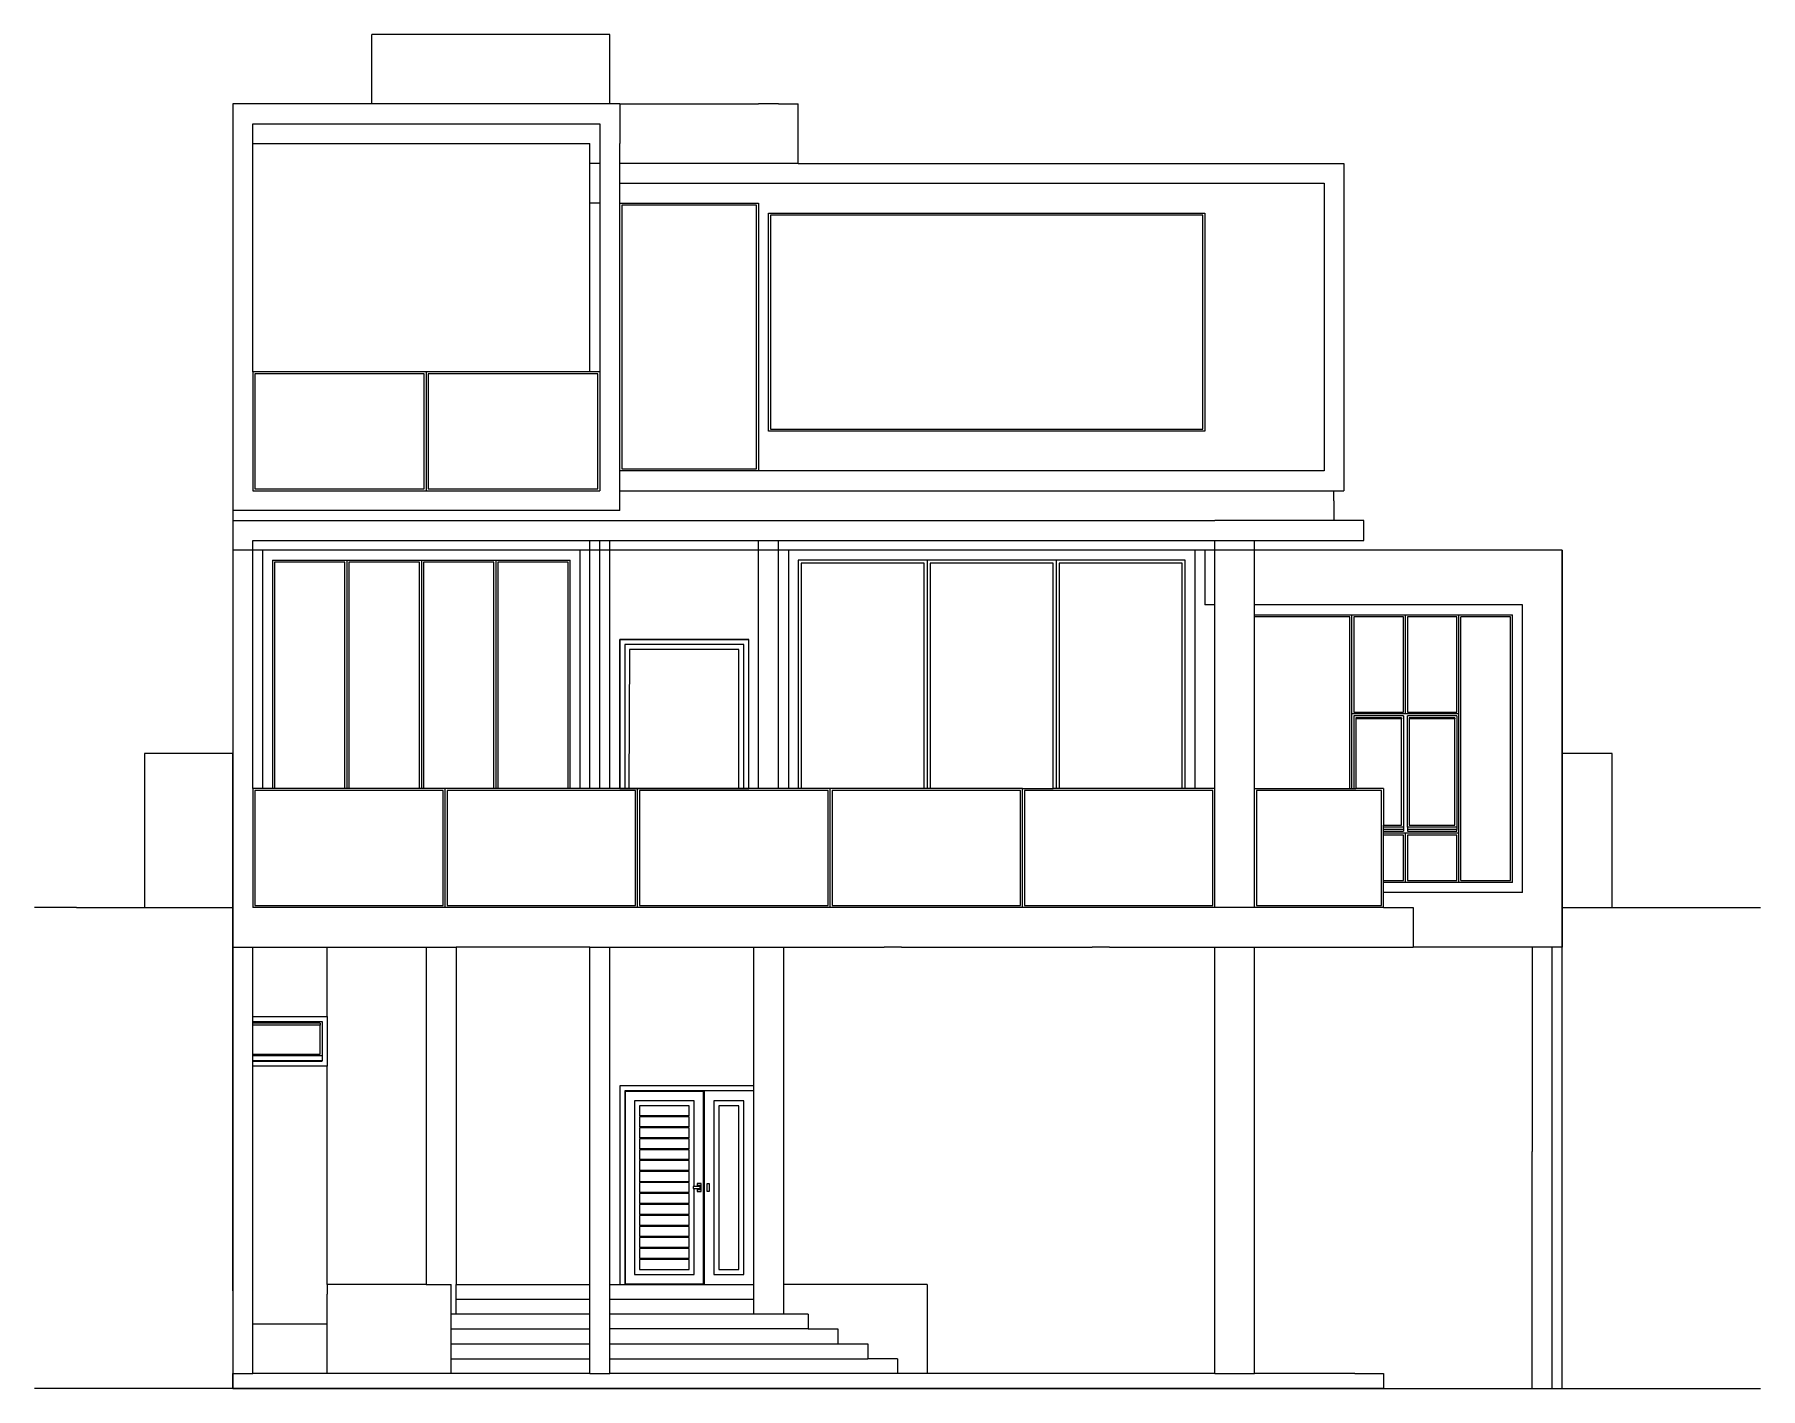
# Model space of a CAD drawing. Header units: metres. Extents: x -8.3 to 9.1, y -5.8 to 7.9.
import ezdxf

# ---------------------------------------------------------------- set-up
doc = ezdxf.new("R2010")
doc.units = ezdxf.units.M

msp = doc.modelspace()

# ---------------------------------------------------------------- linework, layer by layer
for p, q in [((-4.868, 7.182), (-4.868, 7.882)), ((-2.468, 7.882), (-4.868, 7.882)), ((-2.468, 7.182), (-2.468, 7.882)), ((-6.268, 7.182), (-6.268, 3.082)), ((-4.868, 7.182), (-6.268, 7.182)), ((-2.468, 7.182), (-4.868, 7.182)), ((-2.368, 7.182), (-2.468, 7.182)), ((-2.368, 7.182), (-0.968, 7.182)), ((-2.368, 7.182), (-2.368, 6.782)), ((-0.768, 7.182), (-0.968, 7.182)), ((-0.768, 7.182), (-0.568, 7.182)), ((-0.568, 6.582), (-0.568, 7.182)), ((-6.068, 6.782), (-6.068, 6.982)), ((-6.068, 6.982), (-2.668, 6.982)), ((-2.668, 6.982), (-2.568, 6.982)), ((-2.568, 6.982), (-2.568, 6.782)), ((-6.068, 6.782), (-2.668, 6.782)), ((-6.068, 4.482), (-6.068, 6.782)), ((-2.668, 6.582), (-2.668, 6.782)), ((-2.568, 6.782), (-2.568, 6.582)), ((-2.368, 6.582), (-2.368, 6.782)), ((-2.568, 6.582), (-2.668, 6.582)), ((-2.668, 6.182), (-2.668, 6.582)), ((-2.568, 6.582), (-2.568, 6.182)), ((-0.968, 6.582), (-2.368, 6.582)), ((-2.368, 6.382), (-2.368, 6.582)), ((-0.768, 6.582), (-0.968, 6.582)), ((-0.568, 6.582), (-0.768, 6.582)), ((-0.568, 6.582), (4.932, 6.582)), ((4.932, 6.582), (4.932, 3.282)), ((-2.368, 6.382), (3.632, 6.382)), ((-2.368, 6.182), (-2.368, 6.382)), ((3.632, 6.382), (4.032, 6.382)), ((4.032, 6.382), (4.732, 6.382)), ((4.732, 6.382), (4.732, 6.182)), ((-2.568, 6.182), (-2.668, 6.182)), ((-2.668, 4.482), (-2.668, 6.182)), ((-2.568, 6.182), (-2.568, 4.482)), ((-2.368, 6.182), (-0.968, 6.182)), ((-2.368, 3.482), (-2.368, 6.182)), ((-2.348, 6.162), (-2.348, 3.502)), ((-0.988, 6.162), (-2.348, 6.162)), ((-0.988, 3.502), (-0.988, 6.162)), ((-0.968, 6.182), (-0.968, 3.482)), ((4.732, 6.182), (4.732, 3.482)), ((-0.868, 6.082), (3.532, 6.082)), ((-0.868, 3.882), (-0.868, 6.082)), ((3.512, 6.062), (-0.848, 6.062)), ((-0.848, 6.062), (-0.848, 3.902)), ((3.512, 3.902), (3.512, 6.062)), ((3.532, 6.082), (3.532, 3.882)), ((-4.318, 4.482), (-6.068, 4.482)), ((-6.068, 4.482), (-6.068, 3.282)), ((-4.338, 4.462), (-6.048, 4.462)), ((-6.048, 4.462), (-6.048, 3.302)), ((-4.338, 3.302), (-4.338, 4.462)), ((-4.318, 4.482), (-4.318, 3.282)), ((-2.668, 4.482), (-4.318, 4.482)), ((-2.588, 4.462), (-4.298, 4.462)), ((-4.298, 4.462), (-4.298, 3.302)), ((-2.568, 4.482), (-2.668, 4.482)), ((-2.588, 3.302), (-2.588, 4.462)), ((-2.568, 4.482), (-2.568, 3.282)), ((3.532, 3.882), (-0.868, 3.882)), ((-0.848, 3.902), (3.512, 3.902)), ((-0.968, 3.482), (-2.368, 3.482)), ((-2.368, 3.282), (-2.368, 3.482)), ((-2.348, 3.502), (-0.988, 3.502)), ((3.632, 3.482), (-0.968, 3.482)), ((4.032, 3.482), (3.632, 3.482)), ((4.732, 3.482), (4.032, 3.482)), ((-6.068, 3.282), (-4.318, 3.282)), ((-6.048, 3.302), (-4.338, 3.302)), ((-4.318, 3.282), (-2.568, 3.282)), ((-4.298, 3.302), (-2.588, 3.302)), ((-2.368, 3.282), (3.632, 3.282)), ((-2.368, 3.182), (-2.368, 3.282)), ((-2.368, 3.082), (-2.368, 3.182)), ((3.632, 3.282), (4.032, 3.282)), ((4.032, 3.282), (4.832, 3.282)), ((4.832, 3.282), (4.932, 3.282)), ((4.832, 3.182), (4.832, 3.282)), ((4.832, 3.182), (4.832, 3.082)), ((-2.368, 3.082), (-6.268, 3.082)), ((-6.268, 3.082), (-6.268, 2.982)), ((-6.268, 2.982), (-6.268, 0.632)), ((-6.268, 2.982), (3.632, 2.982)), ((4.032, 2.982), (3.632, 2.982)), ((4.832, 2.982), (4.032, 2.982)), ((4.832, 3.082), (4.832, 2.982)), ((5.132, 2.982), (4.832, 2.982)), ((5.132, 2.782), (5.132, 2.982)), ((-6.068, 0.282), (-6.068, 2.782)), ((-6.068, 2.782), (-2.668, 2.782)), ((-5.968, 2.682), (-5.968, 0.282)), ((-2.768, 2.682), (-5.968, 2.682)), ((-2.768, 0.282), (-2.768, 2.682)), ((-2.668, 0.282), (-2.668, 2.782)), ((-2.668, 2.782), (-2.568, 2.782)), ((-2.568, 0.282), (-2.568, 2.782)), ((-2.568, 2.782), (-2.468, 2.782)), ((-2.468, 0.282), (-2.468, 2.782)), ((-2.468, 2.782), (-0.968, 2.782)), ((-0.968, 0.282), (-0.968, 2.782)), ((-0.968, 2.782), (-0.768, 2.782)), ((-0.768, 2.782), (3.632, 2.782)), ((-0.768, 0.282), (-0.768, 2.782)), ((3.432, 2.682), (-0.668, 2.682)), ((-0.668, 2.682), (-0.668, 0.282)), ((3.432, 0.282), (3.432, 2.682)), ((3.632, 2.682), (3.532, 2.682)), ((3.532, 2.682), (3.532, 2.132)), ((3.632, 2.682), (3.632, 2.782)), ((3.632, 2.782), (4.032, 2.782)), ((3.632, 2.132), (3.632, 2.682)), ((4.032, 2.682), (4.032, 2.782)), ((4.032, 2.782), (5.132, 2.782)), ((4.032, 2.132), (4.032, 2.682)), ((7.132, 2.682), (4.032, 2.682)), ((7.132, 2.682), (7.132, 0.632)), ((-5.868, 2.582), (-5.868, 0.282)), ((-5.868, 2.582), (-5.118, 2.582)), ((-5.138, 2.562), (-5.848, 2.562)), ((-5.848, 2.562), (-5.848, 0.282)), ((-5.138, 0.282), (-5.138, 2.562)), ((-5.118, 2.582), (-5.118, 0.282)), ((-5.118, 2.582), (-4.368, 2.582)), ((-4.388, 2.562), (-5.098, 2.562)), ((-5.098, 2.562), (-5.098, 0.282)), ((-4.388, 0.282), (-4.388, 2.562)), ((-4.368, 2.582), (-3.618, 2.582)), ((-4.368, 2.582), (-4.368, 0.282)), ((-3.638, 2.562), (-4.348, 2.562)), ((-4.348, 2.562), (-4.348, 0.282)), ((-3.638, 0.282), (-3.638, 2.562)), ((-3.618, 2.582), (-3.618, 0.282)), ((-3.618, 2.582), (-2.868, 2.582)), ((-2.888, 2.562), (-3.598, 2.562)), ((-3.598, 2.562), (-3.598, 0.282)), ((-2.888, 0.282), (-2.888, 2.562)), ((-2.868, 0.282), (-2.868, 2.582)), ((-0.568, 2.582), (-0.568, 0.282)), ((0.732, 2.582), (-0.568, 2.582)), ((0.702, 2.552), (-0.538, 2.552)), ((-0.538, 2.552), (-0.538, 0.282)), ((0.702, 0.282), (0.702, 2.552)), ((2.032, 2.582), (0.732, 2.582)), ((0.732, 2.582), (0.732, 0.282)), ((2.002, 2.552), (0.762, 2.552)), ((0.762, 2.552), (0.762, 0.282)), ((2.002, 0.282), (2.002, 2.552)), ((3.332, 2.582), (2.032, 2.582)), ((2.032, 2.582), (2.032, 0.282)), ((3.302, 2.552), (2.062, 2.552)), ((2.062, 2.552), (2.062, 0.282)), ((3.302, 0.282), (3.302, 2.552)), ((3.332, 0.282), (3.332, 2.582)), ((3.632, 2.132), (3.532, 2.132)), ((3.632, 0.282), (3.632, 2.132)), ((6.732, 2.132), (4.032, 2.132)), ((4.032, 2.032), (4.032, 2.132)), ((6.732, -0.768), (6.732, 2.132)), ((4.032, 2.032), (5.012, 2.032)), ((4.032, 2.012), (4.032, 2.032)), ((4.992, 2.012), (4.032, 2.012)), ((4.032, 0.282), (4.032, 2.012)), ((4.992, 0.282), (4.992, 2.012)), ((5.012, 1.032), (5.012, 2.032)), ((5.012, 2.032), (5.552, 2.032)), ((5.032, 2.012), (5.032, 1.052)), ((5.532, 2.012), (5.032, 2.012)), ((5.532, 1.052), (5.532, 2.012)), ((5.552, 2.032), (6.092, 2.032)), ((5.552, 1.032), (5.552, 2.032)), ((5.572, 2.012), (5.572, 1.052)), ((6.072, 2.012), (5.572, 2.012)), ((6.072, 1.052), (6.072, 2.012)), ((6.092, 2.032), (6.632, 2.032)), ((6.092, 1.032), (6.092, 2.032)), ((6.612, 2.012), (6.112, 2.012)), ((6.112, -0.648), (6.112, 2.012)), ((6.612, -0.648), (6.612, 2.012)), ((6.632, -0.668), (6.632, 2.032)), ((-2.368, 0.282), (-2.368, 1.782)), ((-2.368, 1.782), (-1.068, 1.782)), ((-1.068, 0.282), (-1.068, 1.782)), ((5.032, 1.052), (5.532, 1.052)), ((5.572, 1.052), (6.072, 1.052)), ((5.012, 0.282), (5.012, 1.032)), ((5.552, 1.032), (5.012, 1.032)), ((5.032, 1.012), (5.032, 0.282)), ((5.532, 1.012), (5.032, 1.012)), ((5.512, 0.993), (5.052, 0.993)), ((5.052, 0.993), (5.052, 0.982)), ((5.512, 0.982), (5.052, 0.982)), ((5.052, 0.982), (5.052, 0.282)), ((5.512, 0.993), (5.512, 0.982)), ((5.512, -0.089), (5.512, 0.982)), ((5.532, 1.012), (5.532, -0.108)), ((6.092, 1.032), (5.552, 1.032)), ((6.072, 1.012), (5.572, 1.012)), ((5.572, -0.108), (5.572, 1.012)), ((6.052, 0.993), (5.592, 0.993)), ((5.592, 0.993), (5.592, 0.982)), ((6.052, 0.982), (5.592, 0.982)), ((5.592, 0.982), (5.592, -0.089)), ((6.052, 0.993), (6.052, 0.982)), ((6.052, -0.089), (6.052, 0.982)), ((6.072, 1.012), (6.072, -0.108)), ((6.092, -0.168), (6.092, 1.032)), ((-6.268, 0.632), (-7.16, 0.632)), ((-7.16, 0.632), (-7.16, -0.918)), ((-6.268, -0.918), (-6.268, 0.632)), ((7.637, 0.632), (7.132, 0.632)), ((7.132, 0.632), (7.132, -0.918)), ((7.637, -0.918), (7.637, 0.632)), ((-6.068, 0.282), (-6.068, -0.918)), ((-5.968, 0.282), (-6.068, 0.282)), ((-4.148, 0.262), (-6.048, 0.262)), ((-6.048, 0.262), (-6.048, -0.898)), ((-5.868, 0.282), (-5.968, 0.282)), ((-5.848, 0.282), (-5.868, 0.282)), ((-5.138, 0.282), (-5.848, 0.282)), ((-5.118, 0.282), (-5.138, 0.282)), ((-5.098, 0.282), (-5.118, 0.282)), ((-4.388, 0.282), (-5.098, 0.282)), ((-4.368, 0.282), (-4.388, 0.282)), ((-4.348, 0.282), (-4.368, 0.282)), ((-4.128, 0.282), (-4.348, 0.282)), ((-4.148, -0.898), (-4.148, 0.262)), ((-4.128, -0.918), (-4.128, 0.282)), ((-3.638, 0.282), (-4.128, 0.282)), ((-2.208, 0.262), (-4.108, 0.262)), ((-4.108, 0.262), (-4.108, -0.898)), ((-3.618, 0.282), (-3.638, 0.282)), ((-3.598, 0.282), (-3.618, 0.282)), ((-2.888, 0.282), (-3.598, 0.282)), ((-2.868, 0.282), (-2.888, 0.282)), ((-2.768, 0.282), (-2.868, 0.282)), ((-2.668, 0.282), (-2.768, 0.282)), ((-2.568, 0.282), (-2.668, 0.282)), ((-2.468, 0.282), (-2.568, 0.282)), ((-2.368, 0.282), (-2.468, 0.282)), ((-2.188, 0.282), (-2.368, 0.282)), ((-2.208, -0.898), (-2.208, 0.262)), ((-2.188, -0.918), (-2.188, 0.282)), ((-1.068, 0.282), (-2.188, 0.282)), ((-0.268, 0.262), (-2.168, 0.262)), ((-2.168, 0.262), (-2.168, -0.898)), ((-0.968, 0.282), (-1.068, 0.282)), ((-0.768, 0.282), (-0.968, 0.282)), ((-0.668, 0.282), (-0.768, 0.282)), ((-0.568, 0.282), (-0.668, 0.282)), ((-0.538, 0.282), (-0.568, 0.282)), ((-0.248, 0.282), (-0.538, 0.282)), ((-0.268, -0.898), (-0.268, 0.262)), ((-0.248, -0.918), (-0.248, 0.282)), ((0.702, 0.282), (-0.248, 0.282)), ((1.672, 0.262), (-0.228, 0.262)), ((-0.228, 0.262), (-0.228, -0.898)), ((0.732, 0.282), (0.702, 0.282)), ((0.762, 0.282), (0.732, 0.282)), ((1.692, 0.282), (0.762, 0.282)), ((1.672, -0.898), (1.672, 0.262)), ((1.692, -0.918), (1.692, 0.282)), ((1.692, 0.282), (2.002, 0.282)), ((3.612, 0.262), (1.712, 0.262)), ((1.712, 0.262), (1.712, -0.898)), ((2.032, 0.282), (2.002, 0.282)), ((2.062, 0.282), (2.032, 0.282)), ((3.302, 0.282), (2.062, 0.282)), ((3.332, 0.282), (3.302, 0.282)), ((3.432, 0.282), (3.332, 0.282)), ((3.632, 0.282), (3.432, 0.282)), ((3.612, -0.898), (3.612, 0.262)), ((3.632, -0.918), (3.632, 0.282)), ((4.032, -0.918), (4.032, 0.282)), ((4.032, 0.282), (4.992, 0.282)), ((5.312, 0.262), (4.052, 0.262)), ((4.052, 0.262), (4.052, -0.898)), ((4.992, 0.282), (5.012, 0.282)), ((5.012, 0.282), (5.032, 0.282)), ((5.032, 0.282), (5.052, 0.282)), ((5.332, 0.282), (5.052, 0.282)), ((5.312, -0.898), (5.312, 0.262)), ((5.332, 0.282), (5.332, -0.089)), ((5.332, -0.089), (5.512, -0.089)), ((5.332, -0.108), (5.332, -0.089)), ((5.532, -0.108), (5.332, -0.108)), ((5.332, -0.134), (5.332, -0.108)), ((5.532, -0.134), (5.332, -0.134)), ((5.332, -0.148), (5.332, -0.134)), ((5.332, -0.148), (5.532, -0.148)), ((5.332, -0.168), (5.332, -0.148)), ((5.552, -0.168), (5.332, -0.168)), ((5.332, -0.188), (5.332, -0.168)), ((5.532, -0.108), (5.532, -0.134)), ((5.532, -0.134), (5.532, -0.148)), ((6.092, -0.168), (5.552, -0.168)), ((5.552, -0.668), (5.552, -0.168)), ((6.072, -0.108), (5.572, -0.108)), ((5.572, -0.108), (5.572, -0.134)), ((6.072, -0.134), (5.572, -0.134)), ((5.572, -0.134), (5.572, -0.148)), ((5.572, -0.148), (6.072, -0.148)), ((5.592, -0.089), (6.052, -0.089)), ((6.072, -0.108), (6.072, -0.134)), ((6.072, -0.148), (6.072, -0.134)), ((6.092, -0.668), (6.092, -0.168)), ((5.532, -0.188), (5.332, -0.188)), ((5.332, -0.648), (5.332, -0.188)), ((5.532, -0.648), (5.532, -0.188)), ((6.072, -0.188), (5.572, -0.188)), ((5.572, -0.188), (5.572, -0.648)), ((6.072, -0.648), (6.072, -0.188)), ((5.332, -0.648), (5.532, -0.648)), ((5.332, -0.668), (5.332, -0.648)), ((5.552, -0.668), (5.332, -0.668)), ((5.332, -0.768), (5.332, -0.668)), ((6.092, -0.668), (5.552, -0.668)), ((5.572, -0.648), (6.072, -0.648)), ((6.632, -0.668), (6.092, -0.668)), ((6.112, -0.648), (6.612, -0.648)), ((6.732, -0.768), (5.332, -0.768)), ((5.332, -0.918), (5.332, -0.768)), ((-7.897, -0.918), (-8.268, -0.918)), ((-7.843, -0.918), (-7.897, -0.918)), ((-7.843, -0.918), (-7.758, -0.918)), ((-7.758, -0.918), (-7.584, -0.918)), ((-7.584, -0.918), (-7.41, -0.918)), ((-7.41, -0.918), (-7.236, -0.918)), ((-7.236, -0.918), (-7.16, -0.918)), ((-7.16, -0.918), (-7.061, -0.918)), ((-7.061, -0.918), (-6.887, -0.918)), ((-6.887, -0.918), (-6.712, -0.918)), ((-6.712, -0.918), (-6.536, -0.918)), ((-6.536, -0.918), (-6.361, -0.918)), ((-6.361, -0.918), (-6.268, -0.918)), ((-6.268, -1.318), (-6.268, -0.918)), ((-4.128, -0.918), (-6.068, -0.918)), ((-6.048, -0.898), (-4.148, -0.898)), ((-2.188, -0.918), (-4.128, -0.918)), ((-4.108, -0.898), (-2.208, -0.898)), ((-0.248, -0.918), (-2.188, -0.918)), ((-2.168, -0.898), (-0.268, -0.898)), ((1.692, -0.918), (-0.248, -0.918)), ((-0.228, -0.898), (1.672, -0.898)), ((3.632, -0.918), (1.692, -0.918)), ((1.712, -0.898), (3.612, -0.898)), ((4.032, -0.918), (3.632, -0.918)), ((5.332, -0.918), (4.032, -0.918)), ((4.052, -0.898), (5.312, -0.898)), ((5.332, -0.918), (5.632, -0.918)), ((5.632, -0.918), (5.632, -1.318)), ((7.132, -0.918), (7.251, -0.918)), ((7.132, -0.918), (7.132, -1.318)), ((7.251, -0.918), (7.416, -0.918)), ((7.416, -0.918), (7.581, -0.918)), ((7.581, -0.918), (7.637, -0.918)), ((7.637, -0.918), (7.746, -0.918)), ((7.746, -0.918), (7.91, -0.918)), ((7.91, -0.918), (8.045, -0.918)), ((8.045, -0.918), (9.132, -0.918)), ((-6.268, -1.918), (-6.268, -1.318)), ((-6.268, -1.318), (-6.068, -1.318)), ((-6.068, -1.318), (-5.318, -1.318)), ((-6.068, -2.018), (-6.068, -1.318)), ((-5.318, -1.318), (-4.318, -1.318)), ((-5.318, -2.018), (-5.318, -1.318)), ((-4.318, -1.318), (-4.318, -4.718)), ((-4.318, -1.318), (-4.018, -1.318)), ((-4.018, -1.318), (-4.018, -4.718)), ((-2.668, -1.318), (-4.018, -1.318)), ((-2.668, -4.718), (-2.668, -1.318)), ((-2.668, -1.318), (-2.468, -1.318)), ((-2.468, -1.318), (-1.018, -1.318)), ((-2.468, -4.718), (-2.468, -1.318)), ((-1.018, -1.318), (-1.018, -2.718)), ((-1.018, -1.318), (-0.718, -1.318)), ((-0.718, -1.318), (-0.58, -1.318)), ((-0.718, -1.318), (-0.718, -1.918)), ((-0.58, -1.318), (-0.404, -1.318)), ((-0.404, -1.318), (-0.229, -1.318)), ((-0.229, -1.318), (-0.053, -1.318)), ((-0.053, -1.318), (0.122, -1.318)), ((0.122, -1.318), (0.298, -1.318)), ((0.473, -1.318), (0.298, -1.318)), ((0.473, -1.318), (0.649, -1.318)), ((0.649, -1.318), (0.825, -1.318)), ((0.825, -1.318), (1.001, -1.318)), ((1.001, -1.318), (1.176, -1.318)), ((1.176, -1.318), (1.352, -1.318)), ((1.352, -1.318), (1.527, -1.318)), ((1.527, -1.318), (1.702, -1.318)), ((1.702, -1.318), (1.877, -1.318)), ((1.877, -1.318), (2.051, -1.318)), ((2.051, -1.318), (2.224, -1.318)), ((2.224, -1.318), (2.396, -1.318)), ((2.568, -1.318), (2.396, -1.318)), ((2.568, -1.318), (2.739, -1.318)), ((2.739, -1.318), (2.91, -1.318)), ((2.91, -1.318), (3.08, -1.318)), ((3.08, -1.318), (3.249, -1.318)), ((3.249, -1.318), (3.418, -1.318)), ((3.418, -1.318), (3.587, -1.318)), ((3.587, -1.318), (3.632, -1.318)), ((3.632, -1.918), (3.632, -1.318)), ((3.632, -1.318), (4.032, -1.318)), ((4.032, -1.318), (4.09, -1.318)), ((4.032, -1.918), (4.032, -1.318)), ((4.09, -1.318), (4.257, -1.318)), ((4.257, -1.318), (4.424, -1.318)), ((4.424, -1.318), (4.591, -1.318)), ((4.591, -1.318), (4.758, -1.318)), ((4.758, -1.318), (4.924, -1.318)), ((4.924, -1.318), (5.257, -1.318)), ((5.257, -1.318), (5.423, -1.318)), ((5.423, -1.318), (5.589, -1.318)), ((5.589, -1.318), (5.632, -1.318)), ((5.756, -1.318), (5.632, -1.318)), ((5.922, -1.318), (5.756, -1.318)), ((6.255, -1.318), (5.922, -1.318)), ((6.421, -1.318), (6.255, -1.318)), ((6.587, -1.318), (6.421, -1.318)), ((6.754, -1.318), (6.587, -1.318)), ((6.832, -1.318), (6.754, -1.318)), ((6.832, -1.318), (6.832, -1.918)), ((7.032, -1.318), (6.832, -1.318)), ((7.032, -1.918), (7.032, -1.318)), ((7.085, -1.318), (7.032, -1.318)), ((7.132, -1.318), (7.085, -1.318)), ((-6.268, -3.38), (-6.268, -1.918)), ((-6.068, -2.018), (-5.318, -2.018)), ((-6.068, -2.068), (-6.068, -2.018)), ((-6.068, -2.068), (-5.368, -2.068)), ((-6.068, -2.085), (-6.068, -2.068)), ((-5.388, -2.085), (-6.068, -2.085)), ((-6.068, -2.105), (-6.068, -2.085)), ((-5.388, -2.085), (-5.388, -2.105)), ((-5.368, -2.068), (-5.368, -2.414)), ((-5.318, -2.018), (-5.318, -2.518)), ((-0.718, -1.918), (-0.718, -3.38)), ((3.632, -3.38), (3.632, -1.918)), ((4.032, -3.38), (4.032, -1.918)), ((6.832, -1.918), (6.832, -3.38)), ((7.032, -3.38), (7.032, -1.918)), ((-5.388, -2.105), (-6.068, -2.105)), ((-6.068, -2.397), (-6.068, -2.105)), ((-5.388, -2.397), (-5.388, -2.105)), ((-6.068, -2.397), (-5.388, -2.397)), ((-6.068, -2.414), (-6.068, -2.397)), ((-5.368, -2.414), (-6.068, -2.414)), ((-6.068, -2.464), (-6.068, -2.414)), ((-5.368, -2.414), (-5.368, -2.464)), ((-6.068, -2.468), (-6.068, -2.464)), ((-5.368, -2.464), (-6.068, -2.464)), ((-6.068, -2.468), (-5.368, -2.468)), ((-6.068, -2.518), (-6.068, -2.468)), ((-5.318, -2.518), (-6.068, -2.518)), ((-6.068, -4.718), (-6.068, -2.518)), ((-5.368, -2.468), (-5.368, -2.464)), ((-5.318, -4.718), (-5.318, -2.518)), ((-1.018, -2.718), (-2.368, -2.718)), ((-2.368, -2.718), (-2.368, -4.718)), ((-2.318, -2.768), (-2.318, -4.718)), ((-1.518, -2.768), (-2.318, -2.768)), ((-1.523, -2.773), (-2.313, -2.773)), ((-2.313, -2.773), (-2.313, -4.713)), ((-1.523, -4.713), (-1.523, -2.773)), ((-1.018, -2.768), (-1.518, -2.768)), ((-1.518, -2.768), (-1.518, -4.718)), ((-1.018, -2.718), (-1.018, -2.768)), ((-1.018, -2.768), (-1.018, -4.718)), ((-1.618, -2.868), (-2.218, -2.868)), ((-2.218, -2.868), (-2.218, -4.618)), ((-2.168, -2.918), (-2.168, -3.019)), ((-1.668, -2.918), (-2.168, -2.918)), ((-1.668, -3.019), (-1.668, -2.918)), ((-1.618, -3.733), (-1.618, -2.868)), ((-1.118, -2.868), (-1.418, -2.868)), ((-1.418, -2.868), (-1.418, -4.618)), ((-1.368, -2.918), (-1.368, -4.568)), ((-1.168, -2.918), (-1.368, -2.918)), ((-1.168, -4.568), (-1.168, -2.918)), ((-1.118, -4.618), (-1.118, -2.868)), ((-1.668, -3.019), (-2.168, -3.019)), ((-1.668, -3.029), (-2.168, -3.029)), ((-2.168, -3.029), (-2.168, -3.129)), ((-1.668, -3.129), (-2.168, -3.129)), ((-1.668, -3.129), (-1.668, -3.029)), ((-1.668, -3.139), (-2.168, -3.139)), ((-2.168, -3.139), (-2.168, -3.24)), ((-1.668, -3.24), (-2.168, -3.24)), ((-1.668, -3.25), (-2.168, -3.25)), ((-2.168, -3.25), (-2.168, -3.351)), ((-1.668, -3.24), (-1.668, -3.139)), ((-1.668, -3.351), (-1.668, -3.25)), ((-6.268, -4.782), (-6.268, -3.38)), ((-1.668, -3.351), (-2.168, -3.351)), ((-1.668, -3.361), (-2.168, -3.361)), ((-2.168, -3.361), (-2.168, -3.461)), ((-1.668, -3.461), (-2.168, -3.461)), ((-1.668, -3.471), (-2.168, -3.471)), ((-2.168, -3.471), (-2.168, -3.572)), ((-1.668, -3.461), (-1.668, -3.361)), ((-1.668, -3.572), (-1.668, -3.471)), ((-0.718, -3.38), (-0.718, -4.718)), ((3.632, -4.782), (3.632, -3.38)), ((4.032, -4.782), (4.032, -3.38)), ((6.832, -4.782), (6.832, -3.38)), ((7.032, -4.782), (7.032, -3.38)), ((-1.668, -3.572), (-2.168, -3.572)), ((-1.668, -3.582), (-2.168, -3.582)), ((-2.168, -3.582), (-2.168, -3.683)), ((-1.668, -3.683), (-1.668, -3.582)), ((-1.668, -3.683), (-2.168, -3.683)), ((-1.668, -3.693), (-2.168, -3.693)), ((-2.168, -3.693), (-2.168, -3.793)), ((-1.668, -3.793), (-2.168, -3.793)), ((-1.668, -3.803), (-2.168, -3.803)), ((-2.168, -3.803), (-2.168, -3.904)), ((-1.668, -3.793), (-1.668, -3.693)), ((-1.668, -3.904), (-1.668, -3.803)), ((-1.628, -3.733), (-1.628, -3.753)), ((-1.618, -3.733), (-1.628, -3.733)), ((-1.628, -3.753), (-1.618, -3.753)), ((-1.588, -3.733), (-1.618, -3.733)), ((-1.618, -4.618), (-1.618, -3.753)), ((-1.618, -3.753), (-1.588, -3.753)), ((-1.588, -3.703), (-1.588, -3.733)), ((-1.548, -3.703), (-1.588, -3.703)), ((-1.578, -3.733), (-1.588, -3.733)), ((-1.588, -3.753), (-1.588, -3.783)), ((-1.588, -3.753), (-1.578, -3.753)), ((-1.588, -3.783), (-1.548, -3.783)), ((-1.578, -3.723), (-1.578, -3.733)), ((-1.558, -3.723), (-1.578, -3.723)), ((-1.558, -3.733), (-1.578, -3.733)), ((-1.578, -3.753), (-1.578, -3.763)), ((-1.578, -3.753), (-1.558, -3.753)), ((-1.578, -3.763), (-1.558, -3.763)), ((-1.548, -3.703), (-1.568, -3.703)), ((-1.558, -3.733), (-1.558, -3.723)), ((-1.558, -3.753), (-1.558, -3.733)), ((-1.558, -3.763), (-1.558, -3.753)), ((-1.548, -3.783), (-1.548, -3.703)), ((-1.488, -3.783), (-1.488, -3.703)), ((-1.488, -3.703), (-1.468, -3.703)), ((-1.468, -3.783), (-1.488, -3.783)), ((-1.468, -3.703), (-1.468, -3.783)), ((-1.668, -3.904), (-2.168, -3.904)), ((-1.668, -3.914), (-2.168, -3.914)), ((-2.168, -3.914), (-2.168, -4.015)), ((-1.668, -4.015), (-1.668, -3.914)), ((-1.668, -4.015), (-2.168, -4.015)), ((-1.668, -4.025), (-2.168, -4.025)), ((-2.168, -4.025), (-2.168, -4.125)), ((-1.668, -4.125), (-2.168, -4.125)), ((-1.668, -4.135), (-2.168, -4.135)), ((-2.168, -4.135), (-2.168, -4.236)), ((-1.668, -4.125), (-1.668, -4.025)), ((-1.668, -4.236), (-1.668, -4.135)), ((-1.668, -4.236), (-2.168, -4.236)), ((-1.668, -4.246), (-2.168, -4.246)), ((-2.168, -4.246), (-2.168, -4.347)), ((-1.668, -4.347), (-2.168, -4.347)), ((-1.668, -4.347), (-1.668, -4.246)), ((-1.668, -4.357), (-2.168, -4.357)), ((-2.168, -4.357), (-2.168, -4.457)), ((-1.668, -4.457), (-2.168, -4.457)), ((-1.668, -4.467), (-2.168, -4.467)), ((-2.168, -4.467), (-2.168, -4.568)), ((-1.668, -4.457), (-1.668, -4.357)), ((-1.668, -4.568), (-1.668, -4.467)), ((-2.218, -4.618), (-1.618, -4.618)), ((-2.168, -4.568), (-1.668, -4.568)), ((-1.418, -4.618), (-1.118, -4.618)), ((-1.368, -4.568), (-1.168, -4.568)), ((-6.268, -4.782), (-6.268, -5.618)), ((-6.068, -4.818), (-6.068, -4.718)), ((-6.068, -5.118), (-6.068, -4.818)), ((-5.318, -4.718), (-5.318, -4.818)), ((-4.318, -4.718), (-5.318, -4.718)), ((-5.318, -5.118), (-5.318, -4.818)), ((-4.318, -4.718), (-4.068, -4.718)), ((-4.068, -5.018), (-4.068, -4.718)), ((-4.018, -4.718), (-2.668, -4.718)), ((-4.018, -4.868), (-4.018, -4.718)), ((-4.018, -4.868), (-2.668, -4.868)), ((-4.018, -5.018), (-4.018, -4.868)), ((-2.668, -4.868), (-2.668, -4.718)), ((-2.668, -5.018), (-2.668, -4.868)), ((-2.468, -4.868), (-2.468, -4.718)), ((-2.468, -4.718), (-2.368, -4.718)), ((-2.468, -4.868), (-1.018, -4.868)), ((-2.468, -5.018), (-2.468, -4.868)), ((-2.368, -4.718), (-2.318, -4.718)), ((-2.318, -4.718), (-1.518, -4.718)), ((-2.313, -4.713), (-1.523, -4.713)), ((-1.518, -4.718), (-1.018, -4.718)), ((-1.018, -4.718), (-1.018, -4.868)), ((-1.018, -4.868), (-1.018, -5.018)), ((-0.667, -4.718), (-0.718, -4.718)), ((-0.718, -4.718), (-0.718, -5.018)), ((-0.493, -4.718), (-0.667, -4.718)), ((-0.319, -4.718), (-0.493, -4.718)), ((-0.146, -4.718), (-0.319, -4.718)), ((0.027, -4.718), (-0.146, -4.718)), ((0.2, -4.718), (0.027, -4.718)), ((0.373, -4.718), (0.2, -4.718)), ((0.546, -4.718), (0.373, -4.718)), ((0.718, -4.718), (0.546, -4.718)), ((0.732, -4.718), (0.718, -4.718)), ((0.732, -4.718), (0.732, -4.782)), ((0.732, -4.782), (0.732, -5.618)), ((3.632, -5.618), (3.632, -4.782)), ((4.032, -5.618), (4.032, -4.782)), ((6.832, -5.768), (6.832, -4.782)), ((7.032, -5.768), (7.032, -4.782)), ((-4.068, -5.168), (-4.068, -5.018)), ((-4.018, -5.018), (-4.068, -5.018)), ((-2.668, -5.018), (-4.018, -5.018)), ((-2.668, -5.168), (-2.668, -5.018)), ((-1.018, -5.018), (-2.468, -5.018)), ((-2.468, -5.168), (-2.468, -5.018)), ((-0.718, -5.018), (-1.018, -5.018)), ((-0.468, -5.018), (-0.718, -5.018)), ((-0.468, -5.018), (-0.468, -5.168)), ((-6.068, -5.618), (-6.068, -5.118)), ((-5.915, -5.118), (-6.068, -5.118)), ((-5.734, -5.118), (-5.915, -5.118)), ((-5.555, -5.118), (-5.734, -5.118)), ((-5.376, -5.118), (-5.555, -5.118)), ((-5.318, -5.118), (-5.376, -5.118)), ((-5.318, -5.618), (-5.318, -5.118)), ((-4.068, -5.168), (-2.668, -5.168)), ((-4.068, -5.318), (-4.068, -5.168)), ((-2.668, -5.318), (-2.668, -5.168)), ((-0.468, -5.168), (-2.468, -5.168)), ((-2.468, -5.318), (-2.468, -5.168)), ((-0.468, -5.168), (-0.168, -5.168)), ((-0.168, -5.168), (-0.168, -5.318)), ((-4.068, -5.318), (-2.668, -5.318)), ((-4.068, -5.468), (-4.068, -5.318)), ((-2.668, -5.468), (-2.668, -5.318)), ((-2.468, -5.318), (-0.168, -5.318)), ((-2.468, -5.468), (-2.468, -5.318)), ((-0.168, -5.318), (0.132, -5.318)), ((0.132, -5.318), (0.132, -5.468)), ((-4.068, -5.468), (-2.668, -5.468)), ((-4.068, -5.618), (-4.068, -5.468)), ((-2.668, -5.618), (-2.668, -5.468)), ((-2.468, -5.468), (0.132, -5.468)), ((-2.468, -5.618), (-2.468, -5.468)), ((0.432, -5.468), (0.132, -5.468)), ((0.432, -5.468), (0.432, -5.618)), ((-6.268, -5.768), (-6.268, -5.618)), ((-6.268, -5.618), (-6.068, -5.618)), ((-5.915, -5.618), (-6.068, -5.618)), ((-5.734, -5.618), (-5.915, -5.618)), ((-5.555, -5.618), (-5.734, -5.618)), ((-5.376, -5.618), (-5.555, -5.618)), ((-5.318, -5.618), (-5.376, -5.618)), ((-4.068, -5.618), (-5.318, -5.618)), ((-2.668, -5.618), (-4.068, -5.618)), ((-2.668, -5.618), (-2.468, -5.618)), ((0.432, -5.618), (-2.468, -5.618)), ((0.732, -5.618), (0.432, -5.618)), ((0.755, -5.618), (0.732, -5.618)), ((0.935, -5.618), (0.755, -5.618)), ((1.115, -5.618), (0.935, -5.618)), ((1.295, -5.618), (1.115, -5.618)), ((1.476, -5.618), (1.295, -5.618)), ((1.656, -5.618), (1.476, -5.618)), ((1.836, -5.618), (1.656, -5.618)), ((2.197, -5.618), (1.836, -5.618)), ((2.378, -5.618), (2.197, -5.618)), ((2.558, -5.618), (2.378, -5.618)), ((2.738, -5.618), (2.558, -5.618)), ((2.918, -5.618), (2.738, -5.618)), ((3.098, -5.618), (2.918, -5.618)), ((3.277, -5.618), (3.098, -5.618)), ((3.456, -5.618), (3.277, -5.618)), ((3.632, -5.618), (3.456, -5.618)), ((3.632, -5.618), (4.032, -5.618)), ((4.167, -5.618), (4.032, -5.618)), ((4.344, -5.618), (4.167, -5.618)), ((4.52, -5.618), (4.344, -5.618)), ((4.695, -5.618), (4.52, -5.618)), ((4.87, -5.618), (4.695, -5.618)), ((5.044, -5.618), (4.87, -5.618)), ((5.044, -5.618), (5.218, -5.618)), ((5.218, -5.618), (5.332, -5.618)), ((5.332, -5.618), (5.332, -5.768)), ((5.332, -5.768), (-8.268, -5.768)), ((5.332, -5.768), (9.132, -5.768))]:
    msp.add_line(p, q)
for points in [[(-6.268, -5.768), (7.132, -5.768), (7.132, 2.682), (-6.268, 2.682)], [(-1.068, 1.782), (-2.368, 1.782), (-2.368, 0.282), (-2.188, 0.282), (-1.068, 0.282)], [(-1.118, 1.732), (-2.318, 1.732), (-2.318, 0.282), (-2.188, 0.282), (-1.118, 0.282)], [(-1.168, 1.682), (-2.268, 1.682), (-2.278, 0.282), (-2.188, 0.282), (-1.168, 0.282)]]:
    msp.add_lwpolyline(points, close=True)

doc.saveas('drawing.dxf')
